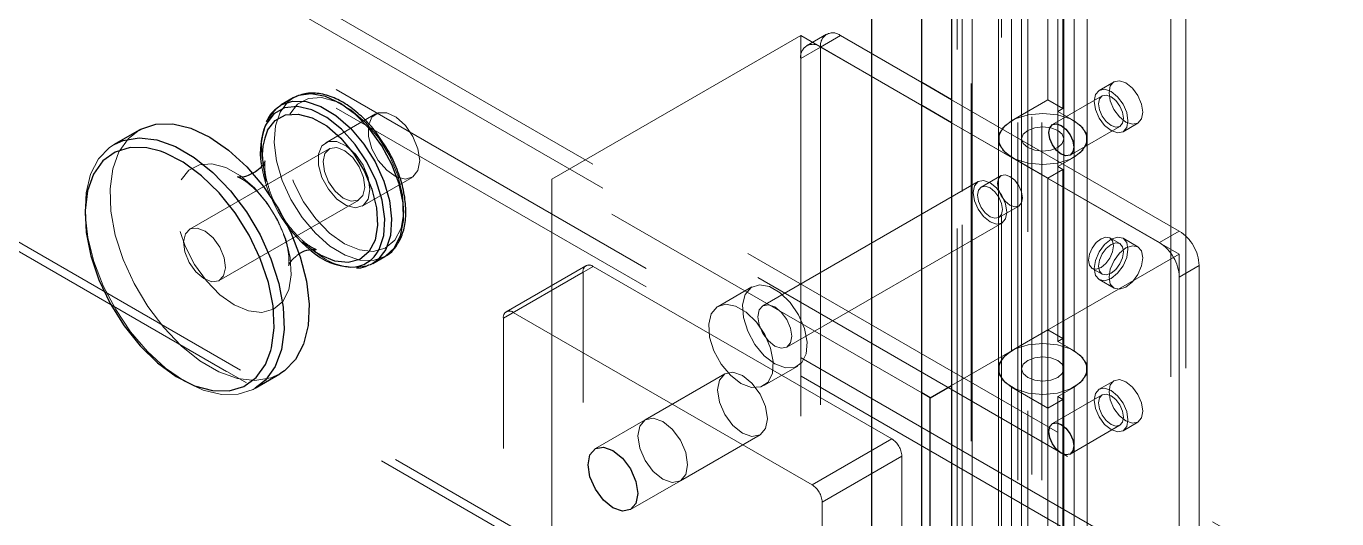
# Model space of a CAD drawing. Header units: millimetres. Extents: x 108 to 5832, y 144 to 4056.
# Drawn here: x 4972.2 to 5065.2, y 2699.7 to 2734.7 of the extents above; entities that cross this region are included whole.
import ezdxf

# ---------------------------------------------------------------- set-up
doc = ezdxf.new("R2010")
doc.units = ezdxf.units.MM
doc.header["$LTSCALE"] = 20
doc.linetypes.add('HIDDEN', pattern=[1.905, 1.27, -0.635])

msp = doc.modelspace()

# ---------------------------------------------------------------- linework, layer by layer
at = {"color": 1, "linetype": 'HIDDEN', "lineweight": 18}
for p, q in [((5316.36, 2519.707), (4135.492, 3201.407)), ((5317.36, 2519.806), (4136.492, 3201.506)), ((5317.774, 2518.89), (4136.906, 3200.591)), ((4363.463, 3099.536), (5280.156, 2570.341)), ((4364.17, 3097.822), (5280.156, 2569.034)), ((5280.156, 2565.115), (4364.17, 3093.902)), ((5280.156, 2563.808), (4363.463, 3093.004)), ((5038.609, 2646.757), (5038.609, 2769.238)), ((5039.257, 2768.748), (5039.257, 2646.267)), ((5039.316, 2646.348), (5039.316, 2768.829)), ((5039.316, 2768.666), (5039.316, 2646.185)), ((5042.568, 2765.972), (5042.568, 2643.491)), ((5043.276, 2643.899), (5043.276, 2766.38)), ((5043.558, 2766.38), (5043.558, 2643.899)), ((5044.265, 2765.972), (5044.265, 2643.491)), ((5041.402, 2759.297), (5041.402, 2643.349)), ((5038.257, 2758.448), (5038.257, 2646.267)), ((5038.609, 2758.7), (5038.609, 2645.777)), ((5044.69, 2745.803), (5044.69, 2729.473)), ((5045.75, 2745.191), (5045.75, 2728.86)), ((5041.186, 2743.028), (5041.186, 2726.697)), ((5042.836, 2743.028), (5042.836, 2726.697)), ((5045.836, 2726.697), (5045.836, 2743.028)), ((5047.486, 2726.697), (5047.486, 2743.028)), ((5042.109, 2725.411), (5042.109, 2741.742)), ((5042.836, 2742.211), (5042.836, 2662.19)), ((5045.836, 2662.19), (5045.836, 2742.211)), ((5046.564, 2741.742), (5046.564, 2725.411)), ((5045.397, 2724.737), (5045.397, 2741.068)), ((5053.422, 2735.211), (5053.422, 2653.556)), ((5054.483, 2735.823), (5054.483, 2654.169)), ((5028.982, 2734.139), (5027.568, 2733.323)), ((5009.476, 2723.835), (5027.153, 2734.04)), ((5035.745, 2729.08), (5027.153, 2734.04)), ((5027.153, 2734.04), (5027.153, 2676.882)), ((5027.153, 2732.407), (5028.568, 2733.223)), ((5029.982, 2734.04), (5028.568, 2733.224)), ((5035.745, 2729.08), (5028.568, 2733.224)), ((5028.568, 2733.223), (5028.568, 2677.862)), ((5035.745, 2730.713), (5029.982, 2734.04)), ((5027.153, 2732.407), (5027.153, 2677.046)), ((5049.391, 2730.762), (5048.33, 2730.15)), ((5054.024, 2720.161), (5037.866, 2729.489)), ((5044.69, 2729.473), (5042.109, 2727.983)), ((5044.69, 2729.473), (5045.75, 2728.86)), ((5048.555, 2729.76), (5045.019, 2727.719)), ((5045.75, 2728.86), (5045.397, 2728.656)), ((5045.397, 2728.656), (5046.564, 2727.983)), ((4996.968, 2728.475), (4993.433, 2726.434)), ((5054.024, 2718.528), (5037.866, 2727.856)), ((5052.609, 2719.345), (5037.866, 2727.856)), ((5042.109, 2727.983), (5042.109, 2711.652)), ((5046.564, 2711.652), (5046.564, 2727.983)), ((5050.03, 2727.205), (5051.09, 2727.818)), ((5041.186, 2726.697), (5041.186, 2710.366)), ((5042.836, 2726.697), (5042.836, 2710.366)), ((5045.836, 2710.366), (5045.836, 2726.697)), ((5046.269, 2725.554), (5049.805, 2727.595)), ((5047.486, 2710.366), (5047.486, 2726.697)), ((4993.683, 2726.001), (4983.783, 2720.286)), ((5044.69, 2723.921), (5042.109, 2725.411)), ((5045.397, 2724.737), (5046.564, 2725.411)), ((4996.033, 2721.931), (4999.568, 2723.972)), ((5041.378, 2724.1), (5039.964, 2723.284)), ((5044.69, 2723.921), (5045.75, 2724.533)), ((5044.69, 2707.59), (5044.69, 2723.921)), ((5045.75, 2724.533), (5045.397, 2724.737)), ((5045.397, 2724.737), (5045.397, 2712.325)), ((5045.75, 2708.202), (5045.75, 2724.533)), ((5035.745, 2708.67), (5009.476, 2723.835)), ((5009.476, 2723.835), (5009.476, 2666.677)), ((5039.739, 2723.674), (5024.465, 2714.857)), ((4985.883, 2716.649), (4995.783, 2722.364)), ((5041.213, 2721.119), (5042.628, 2721.935)), ((5026.165, 2711.912), (5041.438, 2720.729)), ((5052.609, 2719.345), (5054.024, 2720.161)), ((5049.805, 2719.266), (5049.098, 2719.674)), ((5051.09, 2719.043), (5050.03, 2719.656)), ((5037.866, 2709.201), (5054.024, 2718.528)), ((5054.024, 2661.37), (5054.024, 2718.528)), ((5011.91, 2717.699), (5006.254, 2714.434)), ((5012.41, 2717.65), (5006.753, 2714.384)), ((5012.41, 2717.65), (5033.624, 2705.404)), ((5047.848, 2717.509), (5048.555, 2717.101)), ((5055.438, 2717.712), (5054.024, 2716.895)), ((5055.438, 2717.712), (5055.438, 2678.518)), ((5006.046, 2713.976), (5011.703, 2717.242)), ((5011.703, 2669.882), (5011.703, 2717.242)), ((5048.33, 2716.711), (5049.391, 2716.099)), ((5054.024, 2716.895), (5054.024, 2677.701)), ((5023.69, 2716.199), (5021.286, 2714.811)), ((5006.046, 2666.617), (5006.046, 2713.976)), ((5006.753, 2714.384), (5027.967, 2702.138)), ((5042.109, 2711.652), (5044.69, 2713.142)), ((5044.69, 2713.142), (5045.75, 2712.529)), ((5045.397, 2712.325), (5045.75, 2712.529)), ((5045.397, 2712.325), (5046.564, 2711.652)), ((5021.767, 2710.018), (5016.11, 2706.752)), ((5024.536, 2709.182), (5026.94, 2710.57)), ((5041.186, 2710.366), (5041.186, 2694.035)), ((5042.836, 2710.366), (5042.836, 2694.035)), ((5045.836, 2694.035), (5045.836, 2710.366)), ((5047.486, 2694.035), (5047.486, 2710.366)), ((5042.109, 2692.749), (5042.109, 2709.08)), ((5042.109, 2709.08), (5044.69, 2707.59)), ((5045.397, 2708.407), (5046.564, 2709.08)), ((5046.564, 2709.08), (5046.564, 2692.749)), ((5049.391, 2709.532), (5048.33, 2708.92)), ((5044.69, 2707.59), (5045.75, 2708.202)), ((5048.555, 2708.53), (5045.019, 2706.489)), ((5045.397, 2708.407), (5045.75, 2708.202)), ((5045.397, 2692.076), (5045.397, 2708.407)), ((5045.75, 2708.203), (5045.75, 2696.199)), ((5044.69, 2707.59), (5044.69, 2696.811)), ((5016.11, 2706.752), (5012.575, 2704.711)), ((5046.269, 2704.324), (5049.805, 2706.365)), ((5050.03, 2705.975), (5051.09, 2706.588)), ((5018.61, 2702.422), (5024.267, 2705.687)), ((5027.967, 2702.138), (5033.624, 2705.404)), ((5034.331, 2704.179), (5028.674, 2700.913)), ((5034.331, 2704.179), (5034.331, 2656.82)), ((5015.074, 2700.381), (5018.61, 2702.422)), ((5028.674, 2700.913), (5028.674, 2653.554))]:
    msp.add_line(p, q, dxfattribs=at)
at = {"color": 7, "linetype": 'Continuous', "lineweight": 25}
for p, q in [((5035.745, 2646.614), (5035.745, 2762.563)), ((5032.209, 2644.573), (5032.209, 2760.522)), ((5037.866, 2757.256), (5037.866, 2641.307)), ((5037.866, 2729.489), (5035.745, 2730.713)), ((4991.129, 2729.608), (4990.273, 2729.113)), ((5037.866, 2727.856), (5035.745, 2729.08)), ((4980.187, 2727.332), (4978.419, 2726.312)), ((4996.772, 2717.854), (4997.629, 2718.349)), ((4996.772, 2717.854), (4996.594, 2717.762)), ((4988.419, 2708.991), (4990.186, 2710.011)), ((5036.346, 2708.323), (5037.866, 2709.201)), ((5036.346, 2708.323), (5035.745, 2708.67)), ((5036.346, 2651.165), (5036.346, 2708.323))]:
    msp.add_line(p, q, dxfattribs=at)
at = {"color": 8, "linetype": 'Continuous', "lineweight": 25}
msp.add_line((4989.17, 2710.685), (4989.547, 2711.666), dxfattribs=at)
at = {"color": 1, "linetype": 'HIDDEN', "lineweight": 18, "flags": 128}
for points in [[(5051.443, 2728.596), (5051.351, 2729.18), (5051.091, 2729.781), (5050.701, 2730.307), (5050.24, 2730.678), (5049.781, 2730.838), (5049.39, 2730.762), (5049.13, 2730.462), (5049.038, 2729.984), (5049.13, 2729.4), (5049.39, 2728.799), (5049.781, 2728.273), (5050.24, 2727.902), (5050.701, 2727.742), (5051.091, 2727.818), (5051.351, 2728.118), (5051.443, 2728.596)], [(4991.129, 2729.608), (4990.758, 2729.337), (4990.203, 2728.605)], [(4990.877, 2728.453), (4991.439, 2729.172), (4992.207, 2729.577), (4993.135, 2729.643), (4994.162, 2729.366), (4995.226, 2728.764), (4996.258, 2727.873), (4997.195, 2726.751), (4997.977, 2725.467), (4998.555, 2724.103), (4998.893, 2722.743), (4998.969, 2721.474), (4998.78, 2720.375), (4998.336, 2719.515), (4997.665, 2718.949), (4996.811, 2718.711), (4995.825, 2718.818), (4994.772, 2719.261), (4993.715, 2720.013), (4992.723, 2721.028), (4991.857, 2722.24), (4991.172, 2723.575), (4990.71, 2724.948), (4990.501, 2726.273), (4990.558, 2727.466), (4990.877, 2728.453)], [(5050.382, 2727.984), (5050.29, 2728.568), (5050.03, 2729.169), (5049.64, 2729.695), (5049.18, 2730.066), (5048.72, 2730.226), (5048.33, 2730.15), (5048.069, 2729.85), (5047.978, 2729.372), (5048.069, 2728.788), (5048.33, 2728.187), (5048.72, 2727.661), (5049.18, 2727.29), (5049.64, 2727.13), (5050.03, 2727.206), (5050.29, 2727.505), (5050.382, 2727.984)], [(5048.296, 2729.188), (5048.363, 2729.54), (5048.555, 2729.76), (5048.842, 2729.816), (5049.18, 2729.698), (5049.518, 2729.425), (5049.805, 2729.039), (5049.996, 2728.597), (5050.064, 2728.168), (5049.996, 2727.816), (5049.805, 2727.595), (5049.518, 2727.539), (5049.18, 2727.657), (5048.842, 2727.93), (5048.555, 2728.317), (5048.363, 2728.759), (5048.296, 2729.188)], [(4990.203, 2728.605), (4989.873, 2727.623), (4989.786, 2726.445), (4989.946, 2725.134), (4990.346, 2723.761), (4990.963, 2722.399), (4991.764, 2721.123), (4992.707, 2720), (4993.739, 2719.092), (4994.806, 2718.447), (4995.85, 2718.101), (4996.814, 2718.071), (4997.629, 2718.349)], [(5000.107, 2725.162), (4999.982, 2726.001), (4999.627, 2726.869), (4999.088, 2727.651), (4998.438, 2728.239), (4997.765, 2728.556), (4997.16, 2728.557), (4996.705, 2728.243), (4996.461, 2727.657), (4996.461, 2726.877), (4996.705, 2726.008), (4997.16, 2725.169), (4997.765, 2724.472), (4998.438, 2724.012), (4999.088, 2723.85), (4999.627, 2724.009), (4999.982, 2724.467), (5000.107, 2725.162)], [(5046.564, 2725.411), (5047.174, 2725.908), (5047.466, 2726.493), (5047.407, 2727.101), (5047.003, 2727.664), (5046.3, 2728.118), (5045.377, 2728.413), (5044.336, 2728.515), (5043.296, 2728.413), (5042.372, 2728.118), (5041.669, 2727.664), (5041.265, 2727.101), (5041.206, 2726.493), (5041.498, 2725.908), (5042.109, 2725.411)], [(5046.564, 2727.983), (5047.174, 2727.486), (5047.466, 2726.9), (5047.407, 2726.292), (5047.003, 2725.729), (5046.3, 2725.275), (5045.377, 2724.98), (5044.336, 2724.878), (5043.296, 2724.98), (5042.372, 2725.275), (5041.669, 2725.729), (5041.265, 2726.292), (5041.206, 2726.9), (5041.498, 2727.486), (5042.109, 2727.983)], [(4978.761, 2725.79), (4979.436, 2726.743), (4980.187, 2727.332)], [(5043.275, 2727.309), (5043.762, 2727.497), (5044.336, 2727.563), (5044.91, 2727.497), (5045.397, 2727.309), (5045.722, 2727.028), (5045.836, 2726.697), (5045.722, 2726.365), (5045.397, 2726.084), (5044.91, 2725.897), (5044.336, 2725.831), (5043.762, 2725.897), (5043.275, 2726.084), (5042.95, 2726.365), (5042.836, 2726.697), (5042.95, 2727.028), (5043.275, 2727.309)], [(5045.397, 2727.309), (5044.91, 2727.497), (5044.336, 2727.563), (5043.762, 2727.497), (5043.275, 2727.309), (5042.95, 2727.028), (5042.836, 2726.697), (5042.95, 2726.365), (5043.275, 2726.084), (5043.762, 2725.897), (5044.336, 2725.831), (5044.91, 2725.897), (5045.397, 2726.084), (5045.722, 2726.365), (5045.836, 2726.697), (5045.722, 2727.028), (5045.397, 2727.309)], [(4988.419, 2708.991), (4988.287, 2708.919), (4987.229, 2708.573), (4986.032, 2708.555), (4984.742, 2708.866), (4983.403, 2709.495), (4982.065, 2710.418), (4980.776, 2711.603), (4979.583, 2713.006), (4978.528, 2714.578), (4977.65, 2716.26), (4976.98, 2717.993), (4976.543, 2719.713), (4976.355, 2721.359), (4976.422, 2722.87), (4976.742, 2724.193), (4977.303, 2725.28), (4978.085, 2726.091), (4978.419, 2726.312)], [(4990.186, 2710.011), (4989.545, 2709.726), (4988.413, 2709.543), (4987.164, 2709.69), (4985.843, 2710.163), (4984.499, 2710.942), (4983.179, 2712.001), (4981.933, 2713.301), (4980.803, 2714.795), (4979.832, 2716.429), (4979.055, 2718.144), (4978.499, 2719.879), (4978.185, 2721.569), (4978.124, 2723.155), (4978.319, 2724.579), (4978.761, 2725.79)], [(4996.571, 2723.121), (4996.447, 2723.96), (4996.091, 2724.828), (4995.552, 2725.61), (4994.902, 2726.198), (4994.23, 2726.515), (4993.625, 2726.516), (4993.17, 2726.202), (4992.925, 2725.616), (4992.925, 2724.836), (4993.17, 2723.967), (4993.625, 2723.128), (4994.23, 2722.431), (4994.902, 2721.97), (4995.552, 2721.809), (4996.091, 2721.968), (4996.447, 2722.426), (4996.571, 2723.121)], [(4993.383, 2725.677), (4993.723, 2726.023), (4994.217, 2726.088), (4994.789, 2725.863), (4995.352, 2725.383), (4995.822, 2724.719), (4996.125, 2723.974), (4996.216, 2723.261), (4996.082, 2722.688), (4995.742, 2722.342), (4995.248, 2722.277), (4994.676, 2722.501), (4994.113, 2722.982), (4993.644, 2723.645), (4993.34, 2724.391), (4993.249, 2725.104), (4993.383, 2725.677)], [(4983.184, 2723.785), (4983.726, 2724.479), (4984.468, 2724.87), (4985.363, 2724.934), (4986.355, 2724.667), (4987.381, 2724.085), (4988.377, 2723.226), (4989.281, 2722.143), (4990.036, 2720.904), (4990.594, 2719.587), (4990.92, 2718.275), (4990.994, 2717.05), (4990.811, 2715.989), (4990.382, 2715.159), (4989.735, 2714.613), (4988.911, 2714.384), (4987.96, 2714.486), (4986.943, 2714.914), (4985.923, 2715.64), (4984.966, 2716.619), (4984.13, 2717.789), (4983.468, 2719.078), (4983.023, 2720.402), (4982.821, 2721.681), (4982.876, 2722.833), (4983.184, 2723.785)], [(4989.214, 2723.682), (4989.146, 2723.938), (4988.962, 2724.994)], [(5041.119, 2723.528), (5041.186, 2723.88), (5041.378, 2724.1), (5041.664, 2724.156), (5042.003, 2724.039), (5042.341, 2723.766), (5042.628, 2723.379), (5042.819, 2722.937), (5042.887, 2722.508), (5042.819, 2722.156), (5042.628, 2721.935), (5042.341, 2721.88), (5042.003, 2721.997), (5041.664, 2722.27), (5041.378, 2722.657), (5041.186, 2723.099), (5041.119, 2723.528)], [(5040.589, 2720.813), (5041.049, 2720.653), (5041.438, 2720.729), (5041.699, 2721.029), (5041.791, 2721.508), (5041.699, 2722.092), (5041.438, 2722.692), (5041.049, 2723.218), (5040.589, 2723.59), (5040.128, 2723.749), (5039.739, 2723.674), (5039.478, 2723.374), (5039.386, 2722.895), (5039.478, 2722.311), (5039.739, 2721.711), (5040.128, 2721.185), (5040.589, 2720.813)], [(5041.472, 2721.691), (5041.405, 2722.121), (5041.213, 2722.562), (5040.927, 2722.949), (5040.589, 2723.222), (5040.25, 2723.34), (5039.963, 2723.284), (5039.772, 2723.064), (5039.705, 2722.712), (5039.772, 2722.282), (5039.963, 2721.841), (5040.25, 2721.454), (5040.589, 2721.181), (5040.927, 2721.063), (5041.213, 2721.119), (5041.405, 2721.339), (5041.472, 2721.691)], [(4983.484, 2719.962), (4983.824, 2720.308), (4984.317, 2720.373), (4984.889, 2720.149), (4985.453, 2719.668), (4985.922, 2719.004), (4986.226, 2718.259), (4986.317, 2717.546), (4986.182, 2716.973), (4985.843, 2716.627), (4985.349, 2716.562), (4984.777, 2716.786), (4984.213, 2717.267), (4983.744, 2717.931), (4983.441, 2718.676), (4983.349, 2719.389), (4983.484, 2719.962)], [(4992.674, 2718.693), (4992.047, 2719.175), (4991.795, 2719.402)], [(5048.473, 2719.612), (5048.134, 2719.339), (5047.848, 2718.953), (5047.656, 2718.511), (5047.589, 2718.081), (5047.656, 2717.73), (5047.848, 2717.509), (5048.134, 2717.453), (5048.473, 2717.571), (5048.811, 2717.844), (5049.098, 2718.231), (5049.289, 2718.672), (5049.357, 2719.102), (5049.289, 2719.454), (5049.098, 2719.674), (5048.811, 2719.73), (5048.473, 2719.612)], [(5047.978, 2717.49), (5048.069, 2718.074), (5048.33, 2718.674), (5048.72, 2719.2), (5049.18, 2719.572), (5049.64, 2719.731), (5050.03, 2719.656), (5050.29, 2719.356), (5050.382, 2718.877), (5050.29, 2718.293), (5050.03, 2717.693), (5049.64, 2717.167), (5049.18, 2716.795), (5048.72, 2716.635), (5048.33, 2716.711), (5048.069, 2717.011), (5047.978, 2717.49)], [(5049.18, 2719.204), (5048.842, 2718.931), (5048.555, 2718.544), (5048.363, 2718.103), (5048.296, 2717.673), (5048.363, 2717.321), (5048.555, 2717.101), (5048.842, 2717.045), (5049.18, 2717.163), (5049.518, 2717.436), (5049.805, 2717.823), (5049.996, 2718.264), (5050.064, 2718.694), (5049.996, 2719.046), (5049.805, 2719.266), (5049.518, 2719.322), (5049.18, 2719.204)], [(5049.038, 2716.877), (5049.13, 2717.461), (5049.391, 2718.062), (5049.781, 2718.588), (5050.241, 2718.959), (5050.701, 2719.119), (5051.091, 2719.043), (5051.351, 2718.743), (5051.443, 2718.265), (5051.351, 2717.681), (5051.091, 2717.08), (5050.701, 2716.554), (5050.241, 2716.183), (5049.781, 2716.023), (5049.391, 2716.099), (5049.13, 2716.399), (5049.038, 2716.877)], [(5025.315, 2710.731), (5026.061, 2710.444), (5026.727, 2710.475), (5027.239, 2710.822), (5027.543, 2711.447), (5027.605, 2712.281), (5027.42, 2713.235), (5027.006, 2714.206), (5026.409, 2715.087), (5025.693, 2715.783), (5024.937, 2716.22), (5024.221, 2716.35), (5023.624, 2716.158), (5023.21, 2715.665), (5023.025, 2714.926), (5023.087, 2714.019), (5023.391, 2713.043), (5023.903, 2712.105), (5024.569, 2711.305), (5025.315, 2710.731)], [(5022.911, 2709.343), (5023.657, 2709.056), (5024.322, 2709.087), (5024.835, 2709.434), (5025.139, 2710.059), (5025.201, 2710.893), (5025.015, 2711.848), (5024.602, 2712.818), (5024.005, 2713.699), (5023.289, 2714.396), (5022.533, 2714.832), (5021.817, 2714.962), (5021.22, 2714.77), (5020.806, 2714.277), (5020.621, 2713.538), (5020.683, 2712.631), (5020.987, 2711.656), (5021.499, 2710.717), (5022.165, 2709.917), (5022.911, 2709.343)], [(5025.315, 2711.996), (5025.775, 2711.836), (5026.165, 2711.912), (5026.426, 2712.212), (5026.517, 2712.69), (5026.426, 2713.274), (5026.165, 2713.875), (5025.775, 2714.401), (5025.315, 2714.772), (5024.855, 2714.932), (5024.465, 2714.857), (5024.204, 2714.557), (5024.113, 2714.078), (5024.204, 2713.494), (5024.465, 2712.893), (5024.855, 2712.367), (5025.315, 2711.996)], [(5042.109, 2709.08), (5041.498, 2709.577), (5041.206, 2710.162), (5041.265, 2710.771), (5041.669, 2711.333), (5042.372, 2711.788), (5043.296, 2712.082), (5044.336, 2712.184), (5045.377, 2712.082), (5046.3, 2711.788), (5047.003, 2711.333), (5047.407, 2710.771), (5047.466, 2710.162), (5047.174, 2709.577), (5046.564, 2709.08)], [(5042.109, 2711.652), (5041.498, 2711.155), (5041.206, 2710.57), (5041.265, 2709.961), (5041.669, 2709.398), (5042.372, 2708.944), (5043.296, 2708.65), (5044.336, 2708.547), (5045.377, 2708.65), (5046.3, 2708.944), (5047.003, 2709.398), (5047.407, 2709.961), (5047.466, 2710.57), (5047.174, 2711.155), (5046.564, 2711.652)], [(5043.275, 2710.978), (5042.95, 2710.697), (5042.836, 2710.366), (5042.95, 2710.035), (5043.275, 2709.754), (5043.762, 2709.566), (5044.336, 2709.5), (5044.91, 2709.566), (5045.397, 2709.754), (5045.722, 2710.035), (5045.836, 2710.366), (5045.722, 2710.697), (5045.397, 2710.978), (5044.91, 2711.166), (5044.336, 2711.232), (5043.762, 2711.166), (5043.275, 2710.978)], [(5045.397, 2710.978), (5045.722, 2710.697), (5045.836, 2710.366), (5045.722, 2710.035), (5045.397, 2709.754), (5044.91, 2709.566), (5044.336, 2709.5), (5043.762, 2709.566), (5043.275, 2709.754), (5042.95, 2710.035), (5042.836, 2710.366), (5042.95, 2710.697), (5043.275, 2710.978), (5043.762, 2711.166), (5044.336, 2711.232), (5044.91, 2711.166), (5045.397, 2710.978)], [(5023.017, 2705.811), (5022.34, 2706.357), (5021.767, 2707.131), (5021.384, 2708.014), (5021.249, 2708.873), (5021.384, 2709.576), (5021.767, 2710.018), (5022.34, 2710.129), (5023.017, 2709.894), (5023.693, 2709.348), (5024.267, 2708.574), (5024.65, 2707.691), (5024.785, 2706.832), (5024.65, 2706.128), (5024.267, 2705.687), (5023.693, 2705.576), (5023.017, 2705.811)], [(5050.382, 2706.754), (5050.29, 2707.338), (5050.03, 2707.939), (5049.64, 2708.465), (5049.18, 2708.836), (5048.72, 2708.996), (5048.33, 2708.92), (5048.069, 2708.62), (5047.978, 2708.142), (5048.069, 2707.558), (5048.33, 2706.957), (5048.72, 2706.431), (5049.18, 2706.06), (5049.64, 2705.9), (5050.03, 2705.975), (5050.29, 2706.275), (5050.382, 2706.754)], [(5051.443, 2707.366), (5051.351, 2707.95), (5051.091, 2708.551), (5050.701, 2709.077), (5050.24, 2709.448), (5049.781, 2709.608), (5049.39, 2709.532), (5049.13, 2709.232), (5049.038, 2708.754), (5049.13, 2708.17), (5049.39, 2707.569), (5049.781, 2707.043), (5050.24, 2706.672), (5050.701, 2706.512), (5051.091, 2706.588), (5051.351, 2706.888), (5051.443, 2707.366)], [(5048.296, 2707.958), (5048.363, 2708.31), (5048.555, 2708.53), (5048.842, 2708.586), (5049.18, 2708.468), (5049.518, 2708.195), (5049.805, 2707.809), (5049.996, 2707.367), (5050.064, 2706.937), (5049.996, 2706.586), (5049.805, 2706.365), (5049.518, 2706.309), (5049.18, 2706.427), (5048.842, 2706.7), (5048.555, 2707.087), (5048.363, 2707.528), (5048.296, 2707.958)], [(5017.36, 2702.546), (5016.684, 2703.091), (5016.11, 2703.865), (5015.727, 2704.748), (5015.592, 2705.607), (5015.727, 2706.311), (5016.11, 2706.752), (5016.684, 2706.863), (5017.36, 2706.628), (5018.037, 2706.082), (5018.61, 2705.309), (5018.993, 2704.425), (5019.128, 2703.566), (5018.993, 2702.863), (5018.61, 2702.422), (5018.037, 2702.31), (5017.36, 2702.546)], [(5015.592, 2705.607), (5015.727, 2706.311), (5016.11, 2706.752), (5016.684, 2706.863), (5017.36, 2706.628), (5018.037, 2706.082), (5018.61, 2705.309), (5018.993, 2704.425), (5019.128, 2703.566), (5018.993, 2702.863), (5018.61, 2702.422), (5018.037, 2702.31), (5017.36, 2702.546), (5016.684, 2703.091), (5016.11, 2703.865), (5015.727, 2704.748), (5015.592, 2705.607)]]:
    msp.add_lwpolyline(points, dxfattribs=at)
at = {"color": 8, "linetype": 'Continuous', "lineweight": 25, "flags": 128}
for points in [[(4997.7, 2718.392), (4998.305, 2718.952), (4998.75, 2719.814), (4998.96, 2720.901), (4998.923, 2722.154), (4998.641, 2723.506), (4998.129, 2724.883), (4997.415, 2726.211), (4996.537, 2727.418), (4995.543, 2728.441), (4994.487, 2729.222), (4993.424, 2729.721), (4992.413, 2729.911), (4991.508, 2729.78), (4991.129, 2729.608)], [(4997.232, 2718.858), (4997.557, 2719.843), (4997.63, 2721.028), (4997.446, 2722.346), (4997.016, 2723.72), (4996.365, 2725.07), (4995.532, 2726.317), (4994.564, 2727.39), (4993.517, 2728.225), (4992.453, 2728.774), (4991.434, 2729.006), (4990.518, 2728.906), (4989.759, 2728.481), (4989.2, 2727.756), (4989.167, 2727.689)], [(4990.273, 2729.113), (4991.087, 2729.391), (4992.052, 2729.361), (4993.096, 2729.015), (4994.163, 2728.37), (4995.195, 2727.462), (4996.137, 2726.339), (4996.938, 2725.063), (4997.556, 2723.701), (4997.955, 2722.328), (4998.116, 2721.017), (4998.029, 2719.839), (4997.699, 2718.857)], [(4989.308, 2727.321), (4989.85, 2728.014), (4990.592, 2728.405), (4991.487, 2728.469), (4992.478, 2728.202), (4993.505, 2727.62), (4994.501, 2726.761), (4995.405, 2725.678), (4996.16, 2724.439), (4996.718, 2723.122), (4997.044, 2721.81), (4997.118, 2720.585), (4996.935, 2719.524), (4996.506, 2718.695), (4995.859, 2718.148), (4995.034, 2717.919), (4994.084, 2718.021), (4993.066, 2718.449), (4992.674, 2718.693)], [(4981.714, 2725.826), (4980.732, 2726.068), (4979.548, 2726.086), (4978.499, 2725.772), (4977.626, 2725.138), (4976.961, 2724.209), (4976.531, 2723.02), (4976.353, 2721.616), (4976.432, 2720.053), (4976.766, 2718.389), (4977.342, 2716.689), (4978.139, 2715.018), (4979.124, 2713.44), (4980.261, 2712.017), (4981.506, 2710.802), (4982.811, 2709.842), (4984.125, 2709.175), (4985.399, 2708.826), (4986.583, 2708.808), (4987.632, 2709.122), (4988.505, 2709.756), (4989.17, 2710.685)], [(4997.699, 2718.857), (4997.144, 2718.125), (4996.772, 2717.854)]]:
    msp.add_lwpolyline(points, dxfattribs=at)
at = {"color": 7, "linetype": 'Continuous', "lineweight": 25, "flags": 128}
for points in [[(4989.984, 2728.913), (4990.254, 2729.102), (4990.273, 2729.113)], [(4980.187, 2727.332), (4980.319, 2727.404), (4981.377, 2727.75), (4982.573, 2727.768), (4983.864, 2727.456), (4985.202, 2726.828), (4986.54, 2725.905), (4987.829, 2724.72), (4989.023, 2723.316), (4990.078, 2721.745), (4990.956, 2720.063), (4991.625, 2718.33), (4992.062, 2716.61), (4992.25, 2714.964), (4992.184, 2713.452), (4991.864, 2712.129), (4991.302, 2711.043), (4990.52, 2710.232), (4990.186, 2710.011)], [(5044.76, 2727.147), (5044.828, 2727.499), (5045.019, 2727.719), (5045.306, 2727.775), (5045.644, 2727.657), (5045.983, 2727.384), (5046.269, 2726.998), (5046.461, 2726.556), (5046.528, 2726.127), (5046.461, 2725.775), (5046.269, 2725.554), (5045.983, 2725.498), (5045.644, 2725.616), (5045.306, 2725.889), (5045.019, 2726.276), (5044.828, 2726.718), (5044.76, 2727.147)], [(4978.419, 2726.312), (4979.06, 2726.597), (4980.193, 2726.78), (4981.442, 2726.632), (4982.762, 2726.16), (4984.107, 2725.381), (4985.426, 2724.322), (4986.673, 2723.022), (4987.802, 2721.528), (4988.773, 2719.894), (4989.55, 2718.178), (4990.106, 2716.444), (4990.42, 2714.753), (4990.481, 2713.167), (4990.287, 2711.744), (4989.844, 2710.533)], [(4989.547, 2711.666), (4989.599, 2711.874), (4989.778, 2713.278), (4989.699, 2714.841), (4989.365, 2716.505), (4988.788, 2718.205), (4987.992, 2719.876), (4987.007, 2721.454), (4985.87, 2722.877), (4984.625, 2724.092), (4983.32, 2725.052), (4982.006, 2725.719), (4981.714, 2725.826)], [(4997.629, 2718.349), (4997.648, 2718.36), (4997.7, 2718.392)], [(4989.844, 2710.533), (4989.17, 2709.58), (4988.419, 2708.991)], [(5044.76, 2705.917), (5044.828, 2706.269), (5045.019, 2706.489), (5045.306, 2706.545), (5045.644, 2706.427), (5045.983, 2706.154), (5046.269, 2705.768), (5046.461, 2705.326), (5046.528, 2704.896), (5046.461, 2704.545), (5046.269, 2704.324), (5045.983, 2704.268), (5045.644, 2704.386), (5045.306, 2704.659), (5045.019, 2705.046), (5044.828, 2705.487), (5044.76, 2705.917)], [(5012.057, 2703.566), (5012.191, 2704.27), (5012.575, 2704.711), (5013.148, 2704.822), (5013.825, 2704.587), (5014.501, 2704.041), (5015.075, 2703.268), (5015.458, 2702.384), (5015.592, 2701.525), (5015.458, 2700.822), (5015.075, 2700.381), (5014.501, 2700.269), (5013.825, 2700.504), (5013.148, 2701.05), (5012.575, 2701.824), (5012.191, 2702.707), (5012.057, 2703.566)]]:
    msp.add_lwpolyline(points, dxfattribs=at)
at = {"color": 1, "linetype": 'HIDDEN', "lineweight": 18}
for centre, radius, start, end in [((5029.43, 2733.363), 0.873, 50.79791, 189.21284), ((5028.016, 2732.547), 0.873, 50.79791, 189.21284), ((4993.116, 2726.045), 4.247, 137.52073, 197.3325), ((4998.669, 2726.454), 9.922, 188.76138, 230.88988), ((5052.367, 2717.572), 3.074, 2.60597, 57.39403), ((5050.953, 2716.755), 3.074, 2.60597, 57.39403), ((4995.465, 2721.594), 3.995, 223.52886, 286.42519), ((5012.134, 2717.312), 0.437, 50.79871, 189.20613), ((5006.477, 2714.046), 0.437, 50.79871, 189.20613), ((5032.795, 2704.109), 1.537, 2.60912, 57.39285), ((5027.138, 2700.843), 1.537, 2.60912, 57.39285)]:
    msp.add_arc(centre, radius, start, end, dxfattribs=at)
at = {"color": 7, "linetype": 'Continuous', "lineweight": 25}
for centre, radius, start, end in [((4993.771, 2725.789), 4.98, 157.56808, 189.78602), ((4995.459, 2722.186), 4.591, 228.37795, 267.09236)]:
    msp.add_arc(centre, radius, start, end, dxfattribs=at)
at = {"color": 8, "linetype": 'Continuous', "lineweight": 25}
for centre, radius, start, end in [((4993.4, 2725.524), 4.469, 156.28944, 186.81149), ((4995.237, 2719.815), 2.213, 269.73529, 334.39803)]:
    msp.add_arc(centre, radius, start, end, dxfattribs=at)
at = {"color": 7, "linetype": 'Continuous', "lineweight": 25}
for points, knots in [([(4997.388, 2726.594), (4997.265, 2726.786), (4996.882, 2727.379), (4996.095, 2728.224), (4995.086, 2729.068), (4994.023, 2729.662), (4992.966, 2729.968), (4991.952, 2729.981), (4991.381, 2729.718), (4991.102, 2729.589)], [0, 0, 0, 0, 0.073639, 0.228002, 0.38297, 0.538888, 0.69575, 0.851285, 1, 1, 1, 1]), ([(4989.958, 2728.858), (4989.789, 2728.723), (4989.476, 2728.474), (4989.3, 2728.084), (4989.219, 2727.905)], [0, 0, 0, 0, 0.542031, 1, 1, 1, 1]), ([(4997.705, 2718.407), (4997.724, 2718.415), (4998.018, 2718.537), (4998.437, 2719.034), (4998.898, 2719.857), (4999.127, 2720.897), (4999.135, 2722.085), (4998.912, 2723.378), (4998.464, 2724.698), (4997.946, 2725.798), (4997.531, 2726.391), (4997.388, 2726.594)], [0, 0, 0, 0, 0.008839, 0.135177, 0.261304, 0.391221, 0.524942, 0.660067, 0.795004, 0.929689, 1, 1, 1, 1]), ([(4989.082, 2725.038), (4989.049, 2724.98), (4988.948, 2724.805), (4988.634, 2724.442), (4988.302, 2724.295), (4988.174, 2724.238)], [0, 0, 0, 0, 0.2388053, 0.7070934, 1, 1, 1, 1]), ([(4989.127, 2725.126), (4989.129, 2725.136), (4989.136, 2725.17), (4989.105, 2725.093), (4989.082, 2725.038)], [0, 0, 0, 0, 0.294528, 1, 1, 1, 1]), ([(4991.543, 2718.531), (4991.556, 2718.542), (4991.76, 2718.714), (4992.252, 2718.855), (4992.712, 2718.864), (4992.738, 2718.855), (4992.749, 2718.851)], [0, 0, 0, 0, 0.03042, 0.453599, 0.76865, 1, 1, 1, 1]), ([(4995.612, 2717.549), (4995.723, 2717.544), (4996.067, 2717.53), (4996.358, 2717.68), (4996.555, 2717.782)], [0, 0, 0, 0, 0.322195, 1, 1, 1, 1])]:
    msp.add_open_spline(points, degree=3, knots=knots, dxfattribs=at)
at = {"color": 1, "linetype": 'HIDDEN', "lineweight": 18}
for points, knots in [([(4989.874, 2722.065), (4989.863, 2722.084), (4989.67, 2722.424), (4989.42, 2723.113), (4989.169, 2724.005), (4989.09, 2724.733), (4989.11, 2724.96), (4989.119, 2725.073)], [0, 0, 0, 0, 0.015181, 0.270213, 0.520109, 0.7625, 1, 1, 1, 1]), ([(4988.174, 2724.238), (4988.075, 2724.182), (4987.791, 2724.02), (4987.355, 2723.988), (4987.114, 2724.021), (4987.192, 2724.014), (4987.536, 2723.845), (4988.051, 2723.475), (4988.664, 2722.89), (4989.3, 2722.111), (4989.886, 2721.186), (4990.359, 2720.195), (4990.676, 2719.241), (4990.825, 2718.433), (4990.837, 2717.875), (4990.789, 2717.65), (4990.816, 2717.775), (4991.038, 2718.158), (4991.371, 2718.404), (4991.543, 2718.531)], [0, 0, 0, 0, 0.038035, 0.108948, 0.167841, 0.223971, 0.276691, 0.330478, 0.386412, 0.444943, 0.505426, 0.566747, 0.62745, 0.6865, 0.743892, 0.801261, 0.861657, 0.928643, 1, 1, 1, 1]), ([(4992.749, 2718.851), (4992.759, 2718.849), (4992.804, 2718.842), (4992.598, 2718.904), (4992.187, 2719.157), (4991.612, 2719.625), (4990.985, 2720.301), (4990.412, 2721.067), (4990.118, 2721.617), (4989.994, 2721.85)], [0, 0, 0, 0, 0.040645, 0.201028, 0.358776, 0.521604, 0.691993, 0.869544, 1, 1, 1, 1])]:
    msp.add_open_spline(points, degree=3, knots=knots, dxfattribs=at)

doc.saveas('drawing.dxf')
